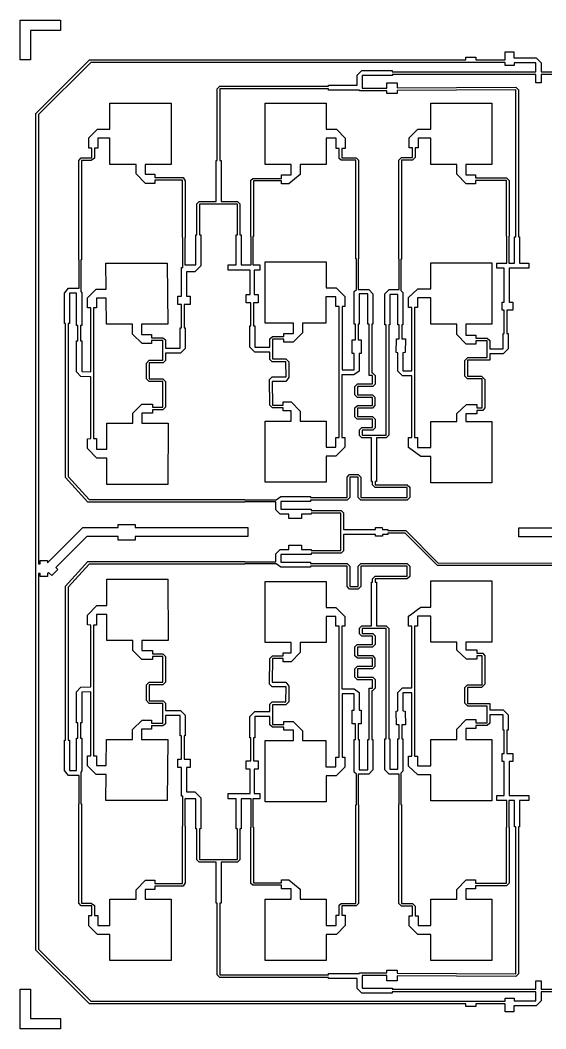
# Model space of a CAD drawing. Header units: millimetres. Extents: x -138 to 138, y -138 to 138.
# Drawn here: x -138.4 to 5.9, y -138.4 to 138.4 of the extents above; entities that cross this region are included whole.
import ezdxf

# ---------------------------------------------------------------- set-up
doc = ezdxf.new("R2010")
doc.units = ezdxf.units.MM

msp = doc.modelspace()

# ---------------------------------------------------------------- linework, layer by layer
for points in [[(-135.5894, 135.6097), (-135.5894, 127.5085), (-138.43, 127.5085), (-138.43, 138.43), (-127.315, 138.43), (-127.315, 135.6097)], [(-133.39, -10.778), (-132.9506, -10.778), (-132.9506, -9.917), (-130.9668, -9.917), (-130.9668, -10.5596), (-121.2285, -0.8212), (-111.4952, -0.8212), (-111.4952, 0.0043), (-106.8284, 0.0043), (-106.8284, -0.8212), (-75.9217, -0.8212), (-75.9217, -3.3062), (-106.8419, -3.3062), (-106.8419, -4.2664), (-111.4952, -4.2664), (-111.4952, -3.3062), (-120.0931, -3.3062), (-128.6326, -11.8432), (-128.0966, -12.3791), (-129.74, -14.0225), (-130.6214, -13.1386), (-130.9084, -13.4256), (-130.9668, -13.4256), (-130.9668, -14.2765), (-132.9506, -14.2765), (-132.9506, -13.4256), (-133.39, -13.4256), (-133.39, -116.5393), (-119.061, -130.8683), (-5.2411, -130.8683), (-5.2411, -130.0046), (-2.7963, -130.0046), (-2.7926, -130.7319), (3.1758, -130.7319), (3.1758, -128.2817), (-36.2219, -128.2817), (-36.2219, -128.6067), (-44.5947, -128.6067), (-45.8396, -127.3401), (-45.8396, -124.6508), (-53.7194, -124.6508), (-53.7194, -124.3258), (-83.5617, -124.3258), (-84.2987, -123.5904), (-84.2987, -103.9772), (-84.6237, -103.9772), (-84.6237, -92.7046), (-89.2604, -92.7046), (-89.8954, -92.0696), (-89.8954, -83.5072), (-90.2204, -83.5072), (-90.2204, -75.3202), (-93.2256, -75.3202), (-93.2256, -82.8286), (-93.1106, -82.8286), (-93.1106, -98.4012), (-93.6429, -99.2743), (-101.4197, -99.2743), (-101.4197, -100.1543), (-104.1283, -100.1543), (-104.1283, -102.8734), (-96.9733, -102.8734), (-96.9733, -119.6734), (-113.7733, -119.6734), (-113.7733, -112.5134), (-117.2342, -112.5134), (-119.6041, -110.1436), (-119.6041, -107.3318), (-119.594, -107.3546), (-118.724, -107.3546), (-118.724, -104.6428), (-121.6391, -104.6428), (-122.358, -103.924), (-122.358, -76.6799), (-122.243, -76.6799), (-122.243, -68.8838), (-125.1461, -68.8838), (-126.2873, -67.5038), (-126.2873, -59.1908), (-125.9623, -59.1908), (-125.9623, -16.9254), (-119.811, -10.1681), (-76.7552, -10.1681), (-76.7552, -10.2831), (-68.222, -10.2831), (-68.2194, -8.0604), (-66.986, -6.83), (-64.6086, -6.8328), (-64.6071, -5.6289), (-61.1223, -5.6331), (-61.1238, -6.837), (-58.5244, -6.8401), (-58.5244, -7.1651), (-50.3264, -7.1651), (-50.314, 3.1387), (-58.5244, 3.1387), (-58.5244, 2.8137), (-61.1238, 2.8105), (-61.1223, 1.6066), (-64.6071, 1.6024), (-64.6086, 2.8064), (-66.986, 2.8035), (-68.2194, 4.0339), (-68.222, 6.2566), (-76.7552, 6.2566), (-76.7552, 6.1416), (-119.811, 6.1416), (-125.9623, 12.899), (-125.9623, 55.1644), (-126.2873, 55.1644), (-126.2873, 63.4774), (-125.1461, 64.8574), (-122.243, 64.8574), (-122.243, 72.6535), (-122.358, 72.6535), (-122.358, 99.8975), (-121.6391, 100.6163), (-118.724, 100.6163), (-118.724, 103.3282), (-119.594, 103.3282), (-119.6041, 103.3053), (-119.6041, 106.1171), (-117.2342, 108.4869), (-117.1191, 108.4869), (-113.7733, 108.4869), (-113.7733, 115.6469), (-96.9733, 115.6469), (-96.9733, 98.8469), (-104.1283, 98.8469), (-104.1283, 96.1278), (-101.4197, 96.1278), (-101.4197, 95.2478), (-93.6429, 95.2478), (-93.1106, 94.3747), (-93.1106, 78.8021), (-93.2256, 78.8021), (-93.2256, 71.2938), (-90.2204, 71.2938), (-90.2204, 79.4808), (-89.8954, 79.4808), (-89.8954, 88.0431), (-89.2604, 88.6781), (-89.1654, 88.6781), (-84.6237, 88.6781), (-84.6237, 99.9507), (-84.2987, 99.9507), (-84.2987, 119.564), (-83.5687, 120.2923), (-83.5617, 120.2993), (-53.7194, 120.2993), (-53.7194, 120.6243), (-45.8396, 120.6243), (-45.8396, 123.3136), (-44.5947, 124.5803), (-36.2219, 124.5803), (-36.2219, 124.2553), (-36.216, 124.2553), (3.1758, 124.2553), (3.1758, 126.7054), (-2.7926, 126.7054), (-2.7963, 125.9781), (-5.2411, 125.9781), (-5.2411, 126.8418), (-119.061, 126.8418), (-133.39, 112.5129)], [(-83.2437, 99.9507), (-83.2437, 88.6781), (-78.7133, 88.6781), (-78.0529, 88.0177), (-78.0529, 79.4747), (-77.7279, 79.4747), (-77.7279, 71.2298), (-74.95, 71.2298), (-74.95, 79.0937), (-75.0787, 79.0937), (-75.0787, 94.5045), (-74.5686, 95.0163), (-66.6718, 95.0163), (-66.6716, 95.9664), (-64.0138, 95.966), (-64.0138, 98.8469), (-71.1738, 98.8469), (-71.1738, 115.6469), (-54.3738, 115.6469), (-54.3737, 108.4869), (-51.6578, 108.4869), (-51.5792, 108.4869), (-49.1724, 106.0662), (-49.1724, 103.1704), (-50.0474, 103.1704), (-50.0474, 100.6221), (-46.1404, 100.6221), (-45.4821, 100.0191), (-45.4821, 72.9058), (-45.5971, 72.9058), (-45.5971, 64.5367), (-42.655, 64.5367), (-41.527, 63.3357), (-41.527, 55.0285), (-41.847, 55.0285), (-41.847, 41.593), (-41.6357, 41.592), (-40.9347, 40.8935), (-40.9346, 38.5419), (-41.5849, 37.8917), (-45.7835, 37.8917), (-45.7835, 35.6306), (-41.6712, 35.6306), (-40.9778, 34.9371), (-40.9778, 32.6207), (-41.6662, 31.9323), (-45.7454, 31.9323), (-45.7454, 29.6433), (-41.6662, 29.6433), (-40.9499, 28.9245), (-40.9499, 26.5521), (-41.5823, 25.9171), (-44.4983, 25.9171), (-44.4983, 24.5442), (-37.9272, 24.5442), (-37.9272, 54.8047), (-38.2522, 54.8047), (-38.2522, 63.2832), (-37.0505, 64.4842), (-34.3447, 64.4842), (-34.3447, 72.7923), (-34.4597, 72.7923), (-34.4597, 99.9906), (-33.7297, 100.7177), (-30.6886, 100.7177), (-30.6886, 103.3656), (-31.5636, 103.3656), (-31.5636, 106.1215), (-29.1912, 108.4869), (-29.0786, 108.4869), (-25.6629, 108.4869), (-25.6629, 115.6469), (-8.8629, 115.6469), (-8.8629, 98.8469), (-16.0179, 98.8448), (-16.017, 96.0184), (-13.3336, 96.0184), (-13.3336, 95.1384), (-4.8631, 95.1384), (-4.1367, 94.412), (-4.1367, 79.1059), (-4.2517, 79.1059), (-4.2517, 71.775), (-2.642, 71.775), (-2.642, 78.9704), (-2.317, 78.9704), (-2.317, 119.287), (-34.9194, 119.0866), (-34.9194, 118.2832), (-37.7185, 118.2832), (-37.7185, 119.0694), (-45.2196, 119.0232), (-45.2196, 119.2443), (-53.7194, 119.2443), (-53.7194, 119.5693), (-83.5687, 119.5693), (-83.5687, 99.9507)], [(-117.9891, 103.3282), (-117.9891, 100.5874), (-118.9281, 99.8863), (-121.628, 99.8863), (-121.628, 72.6535), (-121.743, 72.6535), (-121.743, 63.9413), (-121.5352, 63.5541), (-121.5352, 54.6447), (-121.8602, 54.6447), (-121.8602, 50.4298), (-121.5352, 50.4298), (-121.5352, 41.9627), (-119.0602, 41.9194), (-119.0602, 59.4531), (-119.9402, 59.4531), (-119.9402, 62.2418), (-117.5172, 64.6144), (-117.4552, 64.6144), (-114.8209, 64.6144), (-114.9004, 71.7744), (-98.1004, 71.767), (-97.9139, 54.968), (-105.0689, 54.9688), (-105.0692, 52.1451), (-102.367, 52.1451), (-102.367, 51.2653), (-99.2381, 51.2653), (-98.5059, 50.6434), (-98.5059, 48.3659), (-94.4494, 48.3659), (-94.4494, 54.0269), (-94.1244, 54.0269), (-94.1244, 60.3672), (-95.0844, 60.3672), (-95.0844, 62.6492), (-94.1244, 62.6492), (-94.1244, 70.5138), (-93.7256, 70.5138), (-93.7256, 78.8021), (-93.8406, 78.8021), (-93.8406, 94.5178), (-101.4197, 94.5178), (-101.4197, 93.6428), (-103.9996, 93.6428), (-106.6133, 96.2565), (-106.6133, 98.8469), (-113.7733, 98.8469), (-113.7733, 106.0019), (-117.1191, 106.0019), (-117.1191, 103.3282)], [(-54.3737, 98.8469), (-61.5288, 98.8469), (-61.5288, 96.0952), (-64.662, 93.4811), (-66.672, 93.4814), (-66.6719, 94.2863), (-74.3487, 94.2863), (-74.3487, 79.0937), (-74.4935, 79.0937), (-74.4935, 71.2298), (-72.6071, 71.2298), (-72.6071, 69.8498), (-74.1641, 69.8498), (-74.1641, 63.1112), (-73.0643, 63.1112), (-73.0643, 60.8405), (-74.3266, 60.8405), (-74.3266, 54.524), (-73.9863, 54.5184), (-73.9863, 48.6578), (-69.8964, 48.6578), (-69.8964, 50.9353), (-69.1649, 51.5576), (-66.036, 51.5576), (-66.036, 52.4374), (-63.3372, 52.4374), (-63.3372, 55.2969), (-71.1738, 55.2969), (-71.1738, 72.0969), (-54.4495, 72.0938), (-54.3738, 72.0938), (-54.372, 64.9338), (-51.611, 64.9333), (-49.2416, 62.5605), (-49.2421, 59.8309), (-50.0231, 59.831), (-50.0231, 42.4442), (-46.7427, 42.4415), (-46.7427, 46.962), (-47.2289, 46.962), (-47.2289, 50.7111), (-46.3489, 50.7111), (-46.365, 55.0199), (-46.69, 55.0232), (-46.69, 63.9284), (-46.0971, 64.4835), (-46.0971, 72.9058), (-46.2121, 72.9058), (-46.2121, 100.0191), (-50.2984, 100.0191), (-50.7778, 100.4977), (-50.7778, 103.1704), (-51.6578, 103.1704), (-51.6578, 106.0019), (-54.3737, 106.0019)], [(-29.9586, 103.3656), (-29.9586, 100.6917), (-30.6596, 99.9906), (-33.7297, 99.9906), (-33.7297, 72.7923), (-33.8447, 72.7923), (-33.8447, 64.2596), (-33.291, 63.7042), (-33.291, 54.7852), (-33.616, 54.7852), (-33.6378, 50.9256), (-32.6377, 50.92), (-32.673, 47.1827), (-33.3238, 47.1637), (-33.3379, 42.1651), (-30.8877, 42.1582), (-30.8877, 59.5258), (-31.7627, 59.5258), (-31.7627, 62.3144), (-29.2777, 64.6341), (-29.2281, 64.6804), (-25.6629, 64.6703), (-25.6629, 71.8303), (-8.8629, 71.8303), (-8.8629, 55.0303), (-16.0179, 55.0303), (-16.0264, 52.0073), (-13.3235, 52.0073), (-13.3235, 51.1272), (-10.1946, 51.1272), (-9.4631, 50.5049), (-9.4631, 48.2507), (-5.8202, 48.2507), (-5.8202, 52.4333), (-5.4952, 52.4333), (-5.4952, 58.7999), (-6.0776, 58.7999), (-6.0776, 61.0579), (-5.4959, 61.0579), (-5.4959, 70.395), (-7.5125, 70.395), (-7.5125, 71.775), (-4.7517, 71.775), (-4.7517, 79.1074), (-4.8667, 79.1074), (-4.8667, 94.4084), (-13.3336, 94.4084), (-13.3336, 93.5334), (-15.9056, 93.5334), (-18.5021, 96.1462), (-18.5029, 98.8441), (-25.6629, 98.8419), (-25.6629, 106.0019), (-29.0786, 106.0019), (-29.0786, 103.3656)], [(-88.8404, 79.4808), (-88.8404, 70.9835), (-90.4838, 69.3401), (-92.7444, 69.3401), (-92.7444, 62.6492), (-91.7844, 62.6492), (-91.7844, 60.3748), (-93.3944, 60.3748), (-93.3944, 54.0269), (-93.0694, 54.0269), (-93.0694, 48.3373), (-94.414, 46.9936), (-98.5093, 46.9936), (-98.5093, 45.0248), (-99.1697, 44.3619), (-103.025, 44.3619), (-103.025, 39.9732), (-99.2005, 39.9546), (-98.5146, 39.2687), (-98.5146, 32.2161), (-99.236, 31.4391), (-102.1029, 31.4391), (-102.1029, 30.5641), (-104.9748, 30.5641), (-104.9748, 27.7934), (-97.8148, 27.7703), (-97.8688, 10.9703), (-114.6687, 11.0196), (-114.6457, 18.1796), (-117.3441, 18.1883), (-119.9445, 20.8354), (-119.9353, 23.547), (-119.0602, 23.5637), (-119.0602, 40.5392), (-121.7507, 40.5862), (-122.9152, 41.88), (-122.9152, 50.4522), (-122.5902, 50.4522), (-122.5902, 54.6264), (-122.9152, 54.6264), (-122.9152, 63.4774), (-124.9073, 63.4774), (-124.9073, 55.1644), (-125.2323, 55.1644), (-125.2323, 13.2005), (-119.5213, 6.8716), (-76.7552, 6.8716), (-76.7552, 6.7566), (-68.137, 6.7566), (-66.841, 7.728), (-58.7303, 7.728), (-58.7303, 7.403), (-48.6456, 7.403), (-48.6456, 13.0291), (-47.9547, 13.7199), (-45.5976, 13.7199), (-44.8458, 12.9681), (-44.8458, 7.4258), (-32.1758, 7.4258), (-32.1758, 10.1934), (-40.8904, 10.1934), (-41.6204, 10.9122), (-41.6204, 11.8142), (-41.9454, 11.8142), (-41.9454, 23.8142), (-44.5822, 23.8142), (-45.2283, 24.4576), (-45.2283, 25.9765), (-44.5577, 26.6471), (-41.6799, 26.6471), (-41.6799, 28.9133), (-45.8683, 28.9133), (-46.4754, 29.5203), (-46.4754, 32.007), (-45.8201, 32.6623), (-41.7078, 32.6623), (-41.7078, 34.9006), (-45.8023, 34.9006), (-46.5135, 35.6118), (-46.5135, 37.8724), (-45.7642, 38.6217), (-41.6646, 38.6217), (-41.6647, 40.8621), (-42.577, 40.8665), (-42.577, 55.0285), (-42.907, 55.0285), (-42.907, 63.3281), (-45.31, 63.3285), (-45.31, 55.0094), (-45.635, 55.0127), (-45.6189, 50.7111), (-44.7439, 50.7111), (-44.7439, 46.962), (-45.3627, 46.962), (-45.3627, 42.1064), (-46.8129, 41.0621), (-50.099, 41.0621), (-50.099, 23.8914), (-49.224, 23.8914), (-49.224, 21.2436), (-51.7284, 18.7417), (-54.3738, 18.747), (-54.3738, 11.587), (-71.1738, 11.592), (-71.1738, 28.392), (-64.0138, 28.392), (-64.0138, 31.1547), (-66.2348, 31.1547), (-66.2348, 32.0297), (-69.1663, 32.016), (-69.891, 32.7365), (-69.9241, 39.8078), (-69.2415, 40.4968), (-65.4169, 40.5146), (-65.4363, 44.6538), (-69.2326, 44.6538), (-69.893, 45.3167), (-69.893, 47.2855), (-73.9863, 47.2855), (-75.3919, 48.6578), (-75.3919, 54.5413), (-75.0846, 54.5362), (-75.0846, 60.8405), (-76.3673, 60.8405), (-76.3673, 63.1112), (-75.2903, 63.1112), (-75.2903, 69.8498), (-81.3073, 69.8498), (-81.3073, 71.2298), (-79.1079, 71.2298), (-79.1079, 79.4747), (-78.7829, 79.4747), (-78.7829, 87.9481), (-89.1654, 87.9481), (-89.1654, 79.4808)], [(-118.3302, 59.4531), (-118.3302, 23.5699), (-117.4502, 23.5771), (-117.46, 20.6736), (-114.6377, 20.6646), (-114.6147, 27.8245), (-107.4598, 27.8014), (-107.4598, 30.5599), (-104.9706, 33.0491), (-102.1029, 33.0491), (-102.1029, 32.1691), (-99.2446, 32.1691), (-99.2446, 39.2248), (-103.0285, 39.2433), (-103.0285, 39.227), (-103.755, 39.956), (-103.755, 44.2994), (-102.96, 45.0919), (-99.2393, 45.0919), (-99.2393, 50.5353), (-102.367, 50.5353), (-102.367, 49.6601), (-104.9406, 49.6601), (-107.5542, 52.2739), (-107.5539, 54.9691), (-114.7139, 54.9698), (-114.7934, 62.1294), (-117.4552, 62.1294), (-117.4552, 59.4531)], [(-60.8522, 55.2969), (-60.8522, 52.6299), (-63.4659, 50.0162), (-66.0394, 50.0162), (-66.0394, 50.8914), (-69.1664, 50.8914), (-69.1664, 45.4476), (-65.4458, 45.4476), (-64.6507, 44.6552), (-64.6507, 40.3118), (-65.4804, 39.2433), (-69.1948, 39.2433), (-69.1645, 32.746), (-66.2382, 32.7597), (-66.2382, 33.6397), (-64.018, 33.6397), (-61.5288, 31.1505), (-61.5288, 28.392), (-54.3688, 28.392), (-54.3688, 21.232), (-51.709, 21.2267), (-51.709, 23.8914), (-50.829, 23.8914), (-50.829, 59.8312), (-51.7271, 59.8314), (-51.7266, 62.4851), (-54.4495, 62.4851), (-54.4495, 55.2969)], [(-30.1577, 59.5258), (-30.1577, 23.8706), (-29.2777, 23.8706), (-29.2777, 21.1072), (-25.6657, 21.1082), (-25.6679, 28.2632), (-18.5079, 28.2632), (-18.5079, 30.4231), (-15.8811, 32.9041), (-13.0091, 32.9041), (-13.0091, 32.0241), (-11.5683, 32.0241), (-11.5683, 39.9628), (-15.5344, 39.9821), (-15.5344, 39.9659), (-16.2609, 40.6949), (-16.2609, 45.0383), (-15.4659, 45.8308), (-10.1965, 45.8308), (-10.1965, 50.3972), (-13.3235, 50.3972), (-13.3235, 49.5219), (-15.897, 49.5219), (-18.5111, 52.1424), (-18.5029, 55.0303), (-25.6629, 55.0303), (-25.6629, 62.1853), (-29.2777, 62.1955), (-29.2777, 59.5258)], [(-119.5213, -10.8981), (-125.2323, -17.227), (-125.2323, -59.1908), (-124.9073, -59.1908), (-124.9073, -67.5038), (-122.9152, -67.5038), (-122.9152, -58.6529), (-122.5902, -58.6529), (-122.5902, -54.4786), (-122.9152, -54.4786), (-122.9152, -45.9065), (-121.7507, -44.6127), (-119.0602, -44.5657), (-119.0602, -27.5902), (-119.9353, -27.5735), (-119.9445, -24.8619), (-117.3441, -22.2147), (-114.6457, -22.2061), (-114.6687, -15.0461), (-114.6377, -15.046), (-97.8688, -14.9968), (-97.8148, -31.7968), (-104.9748, -31.8199), (-104.9748, -34.5906), (-102.1029, -34.5906), (-102.1029, -35.4656), (-99.236, -35.4656), (-98.5146, -36.2426), (-98.5146, -43.2952), (-99.2005, -43.9811), (-103.025, -43.9997), (-103.025, -48.3884), (-99.1697, -48.3884), (-98.5093, -49.0513), (-98.5093, -51.0201), (-94.414, -51.0201), (-93.0694, -52.3637), (-93.0694, -58.0533), (-93.3944, -58.0533), (-93.3944, -64.4012), (-91.7844, -64.4012), (-91.7844, -66.6756), (-92.7444, -66.6756), (-92.7444, -73.3665), (-90.4838, -73.3665), (-88.8404, -75.0099), (-88.8404, -83.5072), (-89.1654, -83.5072), (-89.1654, -91.9746), (-78.7829, -91.9746), (-78.7829, -83.5011), (-79.1079, -83.5011), (-79.1079, -75.2563), (-81.3073, -75.2563), (-81.3073, -73.8763), (-75.2903, -73.8763), (-75.2903, -67.1377), (-76.3673, -67.1377), (-76.3673, -64.8669), (-75.0846, -64.8669), (-75.0846, -58.5627), (-75.3919, -58.5677), (-75.3919, -52.6842), (-73.9863, -51.3119), (-69.893, -51.3119), (-69.893, -49.3432), (-69.2326, -48.6803), (-65.4363, -48.6803), (-65.4169, -44.5411), (-69.2415, -44.5232), (-69.9241, -43.8342), (-69.891, -36.763), (-69.1663, -36.0424), (-66.2348, -36.0561), (-66.2348, -35.1811), (-64.0138, -35.1811), (-64.0138, -32.4185), (-71.1738, -32.4185), (-71.1738, -15.6185), (-54.3738, -15.6135), (-54.3738, -22.7735), (-51.7284, -22.7682), (-51.709, -22.7876), (-49.224, -25.2701), (-49.224, -27.9179), (-50.099, -27.9179), (-50.099, -45.0886), (-46.8129, -45.0886), (-46.7427, -45.1391), (-45.3627, -46.1329), (-45.3627, -50.9885), (-44.7439, -50.9885), (-44.7439, -54.7375), (-45.6189, -54.7375), (-45.635, -59.0391), (-45.31, -59.0359), (-45.31, -67.3549), (-42.907, -67.3545), (-42.907, -59.055), (-42.577, -59.055), (-42.577, -44.893), (-41.6647, -44.8886), (-41.6646, -42.6481), (-45.7642, -42.6481), (-46.5135, -41.8988), (-46.5135, -39.6382), (-45.8023, -38.927), (-41.7078, -38.927), (-41.7078, -36.6888), (-45.8201, -36.6888), (-46.4754, -36.0335), (-46.4754, -33.5468), (-45.8683, -32.9397), (-41.6799, -32.9397), (-41.6799, -30.6736), (-44.5577, -30.6736), (-45.2283, -30.003), (-45.2283, -28.4841), (-44.5822, -27.8406), (-44.4983, -27.8406), (-41.9454, -27.8406), (-41.9454, -15.8406), (-41.6204, -15.8406), (-41.6204, -14.9387), (-40.8904, -14.2199), (-32.1758, -14.2199), (-32.1758, -11.4523), (-44.8458, -11.4523), (-44.8458, -16.9946), (-45.5976, -17.7464), (-47.9547, -17.7464), (-48.6456, -17.0555), (-48.6456, -11.4294), (-58.7303, -11.4294), (-58.7303, -11.7544), (-66.841, -11.7544), (-68.137, -10.7831), (-76.7552, -10.7831), (-76.7552, -10.8981)], [(-117.4502, -27.6035), (-118.3302, -27.5964), (-118.3302, -63.4796), (-117.4552, -63.4796), (-117.4552, -66.1558), (-114.7934, -66.1558), (-114.7139, -58.9963), (-107.5539, -58.9955), (-107.5542, -56.3003), (-104.9406, -53.6865), (-102.367, -53.6865), (-102.367, -54.5618), (-99.2393, -54.5618), (-99.2393, -49.1184), (-102.96, -49.1184), (-103.755, -48.3259), (-103.755, -43.9825), (-103.0285, -43.2535), (-103.0285, -43.2697), (-99.2446, -43.2513), (-99.2446, -36.1956), (-102.1029, -36.1956), (-102.1029, -37.0756), (-104.9706, -37.0756), (-107.4598, -34.5864), (-107.4598, -31.8279), (-114.6147, -31.851), (-114.6377, -24.691), (-117.46, -24.7001)], [(-54.3688, -32.4185), (-61.5288, -32.4185), (-61.5288, -35.1769), (-64.018, -37.6661), (-66.2382, -37.6661), (-66.2382, -36.7861), (-69.1645, -36.7724), (-69.1948, -43.2698), (-65.4804, -43.2698), (-64.6507, -44.3382), (-64.6507, -48.6816), (-65.4457, -49.4741), (-69.1664, -49.4741), (-69.1664, -54.9179), (-66.0394, -54.9179), (-66.0394, -54.0427), (-63.4659, -54.0427), (-60.8522, -56.6563), (-60.8522, -59.3233), (-54.4495, -59.3233), (-54.4495, -66.5115), (-51.7266, -66.5115), (-51.7271, -63.8578), (-50.829, -63.8577), (-50.829, -27.9179), (-51.709, -27.9179), (-51.709, -25.2531), (-54.3688, -25.2585)], [(-30.1577, -27.897), (-30.1577, -63.5523), (-29.2777, -63.5523), (-29.2777, -66.222), (-25.6629, -66.2118), (-25.6629, -59.0568), (-18.5029, -59.0568), (-18.5111, -56.1688), (-15.897, -53.5484), (-13.3235, -53.5484), (-13.3235, -54.4236), (-10.1965, -54.4236), (-10.1965, -49.8572), (-15.4659, -49.8572), (-16.2609, -49.0648), (-16.2609, -44.7214), (-15.5344, -43.9924), (-15.5344, -44.0086), (-11.5683, -43.9893), (-11.5683, -36.0506), (-13.0091, -36.0506), (-13.0091, -36.9306), (-15.8811, -36.9306), (-18.5079, -34.4496), (-18.5079, -32.2897), (-25.6679, -32.2897), (-25.6657, -25.1347), (-29.2777, -25.1336), (-29.2777, -27.897)], [(-41.5823, -29.9436), (-40.9499, -30.5786), (-40.9499, -32.9509), (-41.6662, -33.6697), (-45.7454, -33.6697), (-45.7454, -35.9588), (-41.6662, -35.9588), (-40.9778, -36.6471), (-40.9778, -38.9636), (-41.6712, -39.657), (-45.7835, -39.657), (-45.7835, -41.9181), (-41.5849, -41.9181), (-40.9346, -42.5684), (-40.9347, -44.9199), (-41.6357, -45.6184), (-41.847, -45.6195), (-41.847, -59.055), (-41.527, -59.055), (-41.527, -67.3621), (-42.655, -68.5632), (-45.5971, -68.5632), (-45.5971, -76.9322), (-45.4821, -76.9322), (-45.4821, -104.0456), (-46.1404, -104.6485), (-50.0474, -104.6485), (-50.0474, -107.1969), (-49.1724, -107.1969), (-49.1724, -110.0927), (-51.5792, -112.5134), (-54.3737, -112.5134), (-54.3738, -119.6734), (-71.1738, -119.6734), (-71.1738, -102.8734), (-64.0138, -102.8734), (-64.0138, -99.9924), (-66.6716, -99.9929), (-66.6718, -99.0428), (-74.5686, -99.0428), (-75.0787, -98.5309), (-75.0787, -83.1201), (-74.95, -83.1201), (-74.95, -75.2563), (-77.7279, -75.2563), (-77.7279, -83.5011), (-78.0529, -83.5011), (-78.0529, -92.0442), (-78.7133, -92.7046), (-83.2437, -92.7046), (-83.2437, -103.9772), (-83.5687, -103.9772), (-83.5687, -123.5958), (-53.7194, -123.5958), (-53.7194, -123.2708), (-45.2196, -123.2708), (-45.2196, -123.0497), (-37.7185, -123.0958), (-37.7185, -122.3097), (-34.9194, -122.3097), (-34.9194, -123.113), (-2.317, -123.3135), (-2.317, -82.9968), (-2.642, -82.9968), (-2.642, -75.8014), (-4.2517, -75.8014), (-4.2517, -83.1324), (-4.1367, -83.1324), (-4.1367, -98.4384), (-4.8631, -99.1649), (-13.3336, -99.1649), (-13.3336, -100.0449), (-16.017, -100.0449), (-16.0179, -102.8713), (-8.8629, -102.8734), (-8.8629, -119.6734), (-25.6629, -119.6734), (-25.6629, -112.5134), (-29.1912, -112.5134), (-31.5636, -110.148), (-31.5636, -107.3921), (-30.6886, -107.3921), (-30.6886, -104.7442), (-33.7297, -104.7442), (-34.4597, -104.0171), (-34.4597, -76.8188), (-34.3447, -76.8188), (-34.3447, -68.5107), (-37.0505, -68.5107), (-38.2522, -67.3096), (-38.2522, -58.8311), (-37.9272, -58.8311), (-37.9272, -28.5706), (-44.4983, -28.5706), (-44.4983, -29.9436)], [(-121.5352, -54.4563), (-121.8602, -54.4563), (-121.8602, -58.6711), (-121.5352, -58.6711), (-121.5352, -67.5806), (-121.743, -67.9677), (-121.743, -76.6799), (-121.628, -76.6799), (-121.628, -103.9128), (-118.9281, -103.9128), (-117.9891, -104.6138), (-117.9891, -107.3546), (-117.1191, -107.3546), (-117.1191, -110.0284), (-113.7733, -110.0284), (-113.7733, -102.8734), (-106.6133, -102.8734), (-106.6133, -100.2829), (-103.9996, -97.6693), (-101.4197, -97.6693), (-101.4197, -98.5443), (-93.8406, -98.5443), (-93.8406, -82.8286), (-93.7256, -82.8286), (-93.7256, -74.5403), (-94.1244, -74.5403), (-94.1244, -66.6756), (-95.0844, -66.6756), (-95.0844, -64.3944), (-94.1244, -64.3944), (-94.1244, -58.0533), (-94.4494, -58.0533), (-94.4494, -52.3924), (-98.5059, -52.3924), (-98.5059, -54.6699), (-99.2381, -55.2918), (-102.367, -55.2918), (-102.367, -56.1715), (-105.0692, -56.1715), (-105.0689, -58.9953), (-97.9139, -58.9945), (-98.1004, -75.7935), (-114.9004, -75.8008), (-114.8209, -68.6408), (-117.5172, -68.6408), (-119.9402, -66.2682), (-119.9402, -63.4796), (-119.0602, -63.4796), (-119.0602, -45.9459), (-121.5352, -45.9891)], [(-50.0231, -63.8575), (-49.2421, -63.8574), (-49.2416, -66.587), (-51.611, -68.9598), (-54.372, -68.9603), (-54.3738, -76.1203), (-71.1738, -76.1233), (-71.1738, -59.3233), (-63.3372, -59.3233), (-63.3372, -56.4639), (-66.036, -56.4639), (-66.036, -55.5841), (-69.1649, -55.5841), (-69.8964, -54.9618), (-69.8964, -52.6842), (-73.9863, -52.6842), (-73.9863, -58.5449), (-74.3266, -58.5505), (-74.3266, -64.8669), (-73.0643, -64.8669), (-73.0643, -67.1377), (-74.1641, -67.1377), (-74.1641, -73.8763), (-72.6071, -73.8763), (-72.6071, -75.2563), (-74.4935, -75.2563), (-74.4935, -83.1201), (-74.3487, -83.1201), (-74.3487, -98.3128), (-66.6719, -98.3128), (-66.672, -97.5079), (-64.662, -97.5075), (-61.5288, -100.1217), (-61.5288, -102.8734), (-54.3737, -102.8734), (-54.3737, -110.0284), (-51.6578, -110.0284), (-51.6578, -107.1969), (-50.7778, -107.1969), (-50.7778, -104.5241), (-50.2984, -104.0456), (-46.2121, -104.0456), (-46.2121, -76.9322), (-46.0971, -76.9322), (-46.0971, -68.5099), (-46.69, -67.9549), (-46.69, -59.0496), (-46.365, -59.0464), (-46.3489, -54.7375), (-47.2289, -54.7375), (-47.2289, -50.9885), (-46.7427, -50.9885), (-46.7427, -46.468), (-50.0231, -46.4707)], [(-33.3238, -51.1902), (-32.673, -51.2092), (-32.6377, -54.9464), (-33.6378, -54.9521), (-33.616, -58.8117), (-33.291, -58.8117), (-33.291, -67.7306), (-33.8447, -68.2861), (-33.8447, -76.8188), (-33.7297, -76.8188), (-33.7297, -104.0171), (-30.6596, -104.0171), (-29.9586, -104.7181), (-29.9586, -107.3921), (-29.0786, -107.3921), (-29.0786, -110.0284), (-25.6629, -110.0284), (-25.6629, -102.8684), (-18.5029, -102.8705), (-18.5021, -100.1727), (-15.9056, -97.5599), (-13.3336, -97.5599), (-13.3336, -98.4349), (-4.8667, -98.4349), (-4.8667, -83.1339), (-4.7517, -83.1339), (-4.7517, -75.8014), (-7.5125, -75.8014), (-7.5125, -74.4214), (-5.4959, -74.4214), (-5.4959, -65.0843), (-6.0776, -65.0843), (-6.0776, -62.8263), (-5.4952, -62.8263), (-5.4952, -56.4597), (-5.8202, -56.4597), (-5.8202, -52.2771), (-9.4631, -52.2771), (-9.4631, -54.5313), (-10.1946, -55.1536), (-13.3235, -55.1536), (-13.3235, -56.0338), (-16.0264, -56.0338), (-16.0179, -59.0568), (-8.8629, -59.0568), (-8.8629, -75.8568), (-25.6629, -75.8568), (-25.6629, -68.6968), (-29.2281, -68.7069), (-31.7627, -66.3408), (-31.7627, -63.5523), (-30.8877, -63.5523), (-30.8877, -46.1846), (-33.3379, -46.1916)], [(-138.43, -138.43), (-138.43, -127.5085), (-135.5894, -127.5085), (-135.5894, -135.6097), (-127.315, -135.6097), (-127.315, -138.43)]]:
    msp.add_lwpolyline(points, close=True)
for points in [[(44.0491, -128.2817), (4.6513, -128.2817), (4.6513, -130.7067), (3.2739, -132.0867), (-2.8112, -132.0867), (-2.8197, -133.7649), (-5.2411, -133.7649), (-5.2411, -131.6059), (-13.27, -131.6059), (-13.27, -132.3374), (-16.0463, -132.3374), (-16.0463, -131.5983), (-119.3634, -131.5983), (-134.12, -116.8417), (-134.12, 112.8152), (-119.3634, 127.5718), (-119.061, 127.5718), (-16.0463, 127.5718), (-16.0463, 128.311), (-13.27, 128.311), (-13.27, 127.5794), (-5.2411, 127.5794), (-5.2411, 129.7384), (-2.8197, 129.7384), (-2.8112, 128.0602), (3.2739, 128.0602), (4.6513, 126.6802), (4.6513, 124.2553), (44.0491, 124.2553)], [(44.0432, 123.5253), (4.6513, 123.5253), (4.6513, 121.2351), (3.1758, 121.2351), (3.1758, 123.5253), (-36.216, 123.5253), (-36.1987, 123.2003), (-44.4596, 123.2003), (-44.4596, 119.7579), (-37.7185, 119.7994), (-37.7185, 121.251), (-34.9194, 121.251), (-34.9194, 119.8166), (-2.2988, 120.0171), (-1.587, 119.3028), (-1.587, 78.9704), (-1.262, 78.9704), (-1.262, 71.775), (1.3186, 71.775), (1.3186, 70.395), (-4.1159, 70.395), (-4.1159, 61.0579), (-3.1182, 61.0579), (-3.1182, 58.7999), (-4.7652, 58.7999), (-4.7652, 52.4333), (-4.4402, 52.4333), (-4.4402, 48.2507), (-5.8202, 46.8707), (-9.4665, 46.8707), (-9.4665, 45.1008), (-15.5309, 45.1008), (-15.5309, 40.7121), (-11.7064, 40.6935), (-10.8383, 39.8254), (-10.8383, 32.0241), (-11.3481, 31.2941), (-13.0091, 31.2941), (-13.0091, 30.4191), (-16.0229, 30.4191), (-16.0229, 28.2632), (-8.8629, 28.2632), (-8.8629, 11.4632), (-25.6629, 11.4632), (-25.665, 18.6232), (-28.3424, 18.6224), (-31.7627, 21.1477), (-31.7627, 23.8507), (-30.8877, 23.8507), (-30.8877, 40.7782), (-33.3781, 40.7852), (-34.718, 42.1327), (-34.7039, 47.1539), (-35.1231, 47.1791), (-35.0877, 50.9282), (-34.3679, 50.9241), (-34.346, 54.7852), (-34.671, 54.7852), (-34.671, 63.1042), (-36.8722, 63.1042), (-36.8722, 54.8047), (-37.1972, 54.8047), (-37.1972, 24.4988), (-37.9272, 23.8142), (-40.5654, 23.8142), (-40.5654, 11.8142), (-40.8904, 11.8142), (-40.8904, 10.9234), (-32.1631, 10.9234), (-31.4458, 10.2061), (-31.4458, 7.3842), (-32.1366, 6.6958), (-44.9078, 6.6958), (-45.5758, 7.3664), (-45.5758, 12.9899), (-47.9156, 12.9899), (-47.9156, 7.407), (-48.6497, 6.673), (-58.7303, 6.673), (-58.7303, 6.348), (-66.8421, 6.348), (-66.8395, 4.1837), (-58.5244, 4.1937), (-58.5244, 3.8687), (-50.2817, 3.8687), (-49.5976, 3.1961), (-49.5922, -1.3524), (-40.8358, -1.3419), (-40.8364, -0.787), (-38.9619, -0.7848), (-38.9612, -1.3396), (-37.4829, -1.3379), (-37.4825, -1.6629), (-32.5259, -1.6569), (-23.6151, -10.5677), (17.3985, -10.5431)], [(24.8362, -11.2686), (-23.779, -11.2978), (-32.6897, -2.3871), (-37.4816, -2.3929), (-37.4812, -2.7178), (-38.9596, -2.7196), (-38.959, -3.2047), (-40.8335, -3.207), (-40.8341, -2.7219), (-49.5922, -2.7324), (-49.5976, -7.2226), (-50.2817, -7.8951), (-58.5244, -7.8951), (-58.5244, -8.2201), (-66.8395, -8.2102), (-66.8421, -10.3744), (-58.7303, -10.3744), (-58.7303, -10.6994), (-48.6497, -10.6994), (-47.9156, -11.4335), (-47.9156, -17.0164), (-45.5758, -17.0164), (-45.5758, -11.3928), (-44.9078, -10.7223), (-32.1366, -10.7223), (-31.4458, -11.4106), (-31.4458, -14.2326), (-32.1631, -14.9499), (-40.8904, -14.9499), (-40.8904, -15.8406), (-40.5654, -15.8406), (-40.5654, -27.8406), (-37.9272, -27.8406), (-37.1972, -28.5252), (-37.1972, -58.8311), (-36.8722, -58.8311), (-36.8722, -67.1307), (-34.671, -67.1307), (-34.671, -58.8117), (-34.346, -58.8117), (-34.3679, -54.9506), (-35.0877, -54.9546), (-35.1231, -51.2056), (-34.7039, -51.1803), (-34.718, -46.1591), (-33.3781, -44.8117), (-30.8877, -44.8046), (-30.8877, -27.8771), (-31.7627, -27.8771), (-31.7627, -25.1742), (-30.8877, -24.5282), (-29.2777, -23.3395), (-28.3424, -22.6489), (-25.665, -22.6497), (-25.6629, -15.4897), (-8.8629, -15.4897), (-8.8629, -32.2897), (-16.0229, -32.2897), (-16.0229, -34.4456), (-13.0091, -34.4456), (-13.0091, -35.3206), (-11.3481, -35.3206), (-10.8383, -36.0506), (-10.8383, -43.8519), (-11.7064, -44.7199), (-15.5309, -44.7386), (-15.5309, -49.1272), (-9.4665, -49.1272), (-9.4665, -50.8971), (-5.8202, -50.8971), (-4.4402, -52.2771), (-4.4402, -56.4597), (-4.7652, -56.4597), (-4.7652, -62.8263), (-3.1182, -62.8263), (-3.1182, -65.0843), (-4.1159, -65.0843), (-4.1159, -74.4214), (1.3186, -74.4214), (1.3186, -75.8014), (-1.262, -75.8014), (-1.262, -82.9968), (-1.587, -82.9968), (-1.587, -123.3293), (-2.2988, -124.0436), (-34.9194, -123.843), (-34.9194, -125.2774), (-37.7185, -125.2774), (-37.7185, -123.8258), (-44.4596, -123.7844), (-44.4596, -127.2267), (-36.1987, -127.2267), (-36.216, -127.5517), (3.1758, -127.5517), (3.1758, -125.2616), (4.6513, -125.2616), (4.6513, -127.5517), (44.0432, -127.5517)], [(17.3985, -3.3743), (-1.5081, -3.3743), (-1.5081, -0.8893), (18.427, -0.8893)]]:
    msp.add_lwpolyline(points)

doc.saveas('drawing.dxf')
